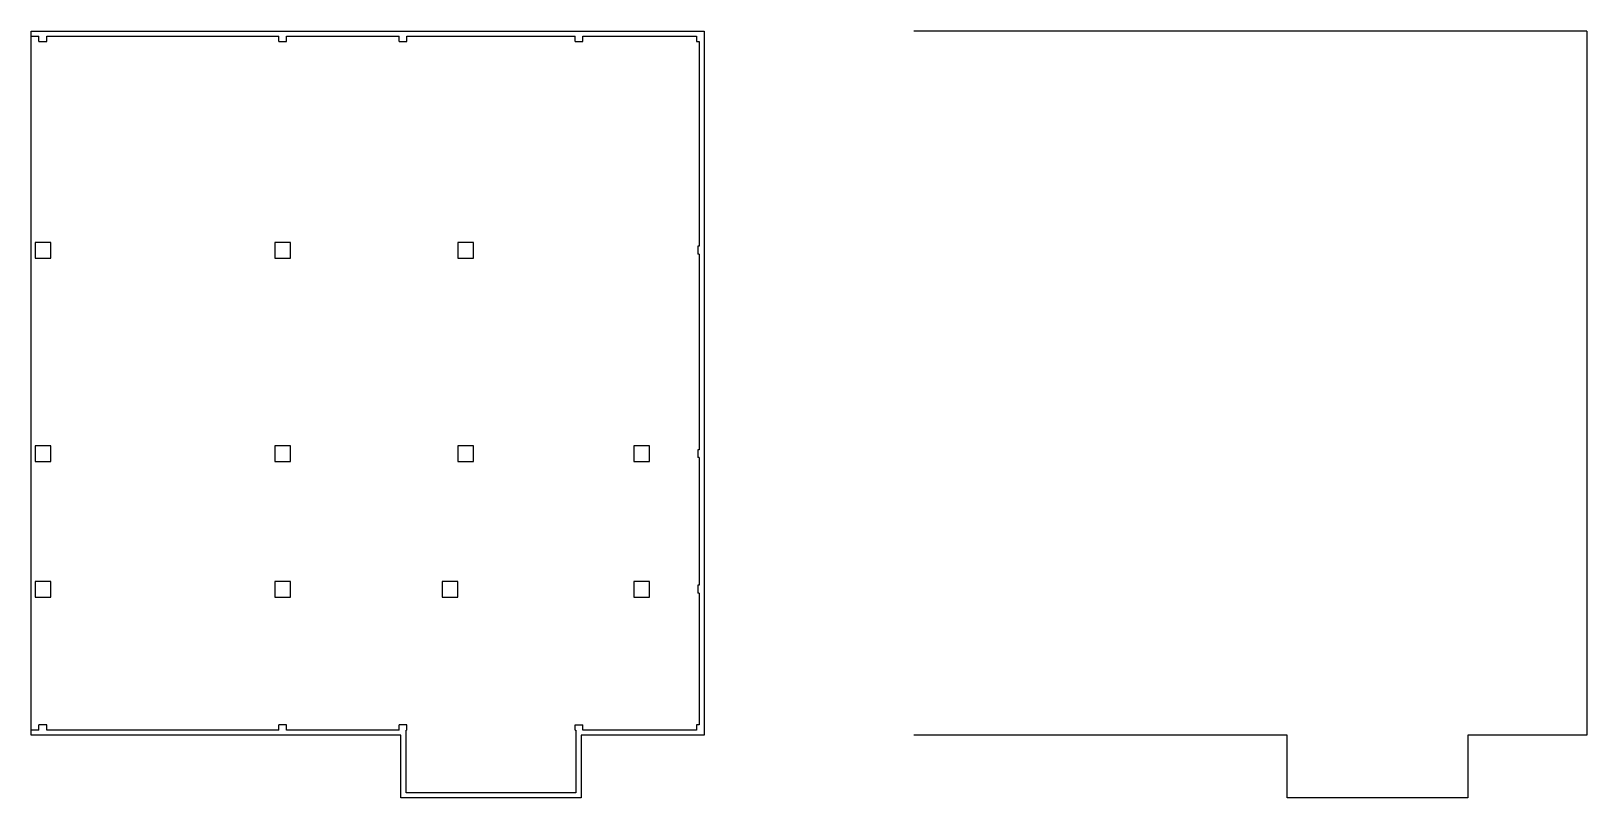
# Model space of a CAD drawing. Header units: inches. Extents: x -44 to 9761, y -1166 to 3580.
# Drawn here: x -44 to 2342, y -1166 to 10 of the extents above.
import ezdxf

# ---------------------------------------------------------------- set-up
doc = ezdxf.new("R2010")
doc.units = ezdxf.units.IN
doc.header["$MEASUREMENT"] = 0
doc.layers.add('Struc_Plan_GB_PL', color=71, linetype='CONTINUOUS')

msp = doc.modelspace()

# ---------------------------------------------------------------- linework, layer by layer
at = {"layer": 'Struc_Plan_GB_PL'}
for p, q in [((-43.50025, 9.75225), (988.49975, 9.75225)), ((-43.50025, -1070.24775), (-43.50025, 9.75225)), ((-43.50025, 1.75225), (-31.50025, 1.75225)), ((-31.50025, -6.24775), (-31.50025, 1.75225)), ((-19.50025, -6.24775), (-19.50025, 1.75225)), ((-19.50025, 1.75225), (336.24975, 1.75225)), ((336.24975, -6.24775), (336.24975, 1.75225)), ((348.24975, -6.24775), (348.24975, 1.75225)), ((348.24975, 1.75225), (520.49975, 1.75225)), ((520.49975, -6.24775), (520.49975, 1.75225)), ((532.49975, -6.24775), (532.49975, 1.75225)), ((532.49975, 1.75225), (790.49975, 1.75225)), ((790.49975, -6.24775), (790.49975, 1.75225)), ((802.49975, -6.24775), (802.49975, 1.75225)), ((802.49975, 1.75225), (976.49975, 1.75225)), ((976.49975, 1.75225), (976.49975, -6.24775)), ((988.49975, 9.75225), (988.49975, -1070.24775)), ((2341.59867, 9.75225), (1309.59867, 9.75225)), ((2341.59867, 9.75225), (2341.59867, -1070.24775)), ((-31.50025, -6.24775), (-19.50025, -6.24775)), ((336.24975, -6.24775), (348.24975, -6.24775)), ((520.49975, -6.24775), (532.49975, -6.24775)), ((790.49975, -6.24775), (802.49975, -6.24775)), ((976.49975, -6.24775), (980.49975, -6.24775)), ((980.49975, -6.24775), (980.49975, -320.24775)), ((980.49975, -320.24775), (978.49975, -320.24775)), ((978.49975, -320.24775), (978.49975, -332.24775)), ((980.49975, -332.24775), (978.49975, -332.24775)), ((980.49975, -332.24775), (980.49975, -632.24775)), ((980.49975, -632.24775), (978.49975, -632.24775)), ((978.49975, -632.24775), (978.49975, -644.24775)), ((980.49975, -644.24775), (978.49975, -644.24775)), ((980.49975, -644.24775), (980.49975, -840.24775)), ((980.49975, -840.24775), (978.49975, -840.24775)), ((978.49975, -840.24775), (978.49975, -852.24775)), ((980.49975, -852.24775), (978.49975, -852.24775)), ((980.49975, -852.24775), (980.49975, -1054.24775)), ((-31.50025, -1062.24775), (-43.50025, -1062.24775)), ((523.24975, -1070.24775), (-43.50025, -1070.24775)), ((-31.50025, -1062.24775), (-31.50025, -1054.24775)), ((-19.50025, -1054.24775), (-31.50025, -1054.24775)), ((-19.50025, -1062.24775), (-19.50025, -1054.24775)), ((336.24975, -1062.24775), (-19.50025, -1062.24775)), ((336.24975, -1062.24775), (336.24975, -1054.24775)), ((348.24975, -1054.24775), (336.24975, -1054.24775)), ((348.24975, -1062.24775), (348.24975, -1054.24775)), ((520.49975, -1062.24775), (348.24975, -1062.24775)), ((520.49975, -1062.24775), (520.49975, -1054.24775)), ((532.49975, -1054.24775), (520.49975, -1054.24775)), ((523.24975, -1166.24775), (523.24975, -1070.24775)), ((532.49975, -1062.24775), (531.24975, -1062.24775)), ((531.24975, -1158.24775), (531.24975, -1062.24775)), ((532.49975, -1062.24775), (532.49975, -1054.24775)), ((790.49975, -1062.24775), (790.49975, -1054.24775)), ((790.49975, -1054.24775), (802.49975, -1054.24775)), ((790.49975, -1062.24775), (791.74975, -1062.24775)), ((791.74975, -1062.24775), (791.74975, -1158.24775)), ((988.49975, -1070.24775), (799.74975, -1070.24775)), ((799.74975, -1070.24775), (799.74975, -1166.24775)), ((802.49975, -1062.24775), (802.49975, -1054.24775)), ((976.49975, -1062.24775), (802.49975, -1062.24775)), ((976.49975, -1054.24775), (976.49975, -1062.24775)), ((980.49975, -1054.24775), (976.49975, -1054.24775)), ((1882.34867, -1070.24775), (1309.59867, -1070.24775)), ((1882.34867, -1166.24775), (1882.34867, -1070.24775)), ((2341.59867, -1070.24775), (2158.84867, -1070.24775)), ((2158.84867, -1070.24775), (2158.84867, -1166.24775)), ((799.74975, -1166.24775), (523.24975, -1166.24775)), ((791.74975, -1158.24775), (531.24975, -1158.24775)), ((2158.84867, -1166.24775), (1882.34867, -1166.24775))]:
    msp.add_line(p, q, dxfattribs=at)
for points in [[(-37.50025, -338.24775), (-13.50025, -338.24775), (-13.50025, -314.24775), (-37.50025, -314.24775)], [(330.24975, -338.24775), (354.24975, -338.24775), (354.24975, -314.24775), (330.24975, -314.24775)], [(610.49975, -338.24775), (634.49975, -338.24775), (634.49975, -314.24775), (610.49975, -314.24775)], [(-37.50025, -650.24775), (-13.50025, -650.24775), (-13.50025, -626.24775), (-37.50025, -626.24775)], [(330.24975, -650.24775), (354.24975, -650.24775), (354.24975, -626.24775), (330.24975, -626.24775)], [(610.49975, -650.24775), (634.49975, -650.24775), (634.49975, -626.24775), (610.49975, -626.24775)], [(880.49975, -650.24775), (904.49975, -650.24775), (904.49975, -626.24775), (880.49975, -626.24775)], [(-37.50025, -858.24775), (-13.50025, -858.24775), (-13.50025, -834.24775), (-37.50025, -834.24775)], [(330.24975, -858.24775), (354.24975, -858.24775), (354.24975, -834.24775), (330.24975, -834.24775)], [(586.49975, -858.24775), (610.49975, -858.24775), (610.49975, -834.24775), (586.49975, -834.24775)], [(880.49975, -858.24775), (904.49975, -858.24775), (904.49975, -834.24775), (880.49975, -834.24775)]]:
    msp.add_lwpolyline(points, close=True, dxfattribs=at)

doc.saveas('drawing.dxf')
